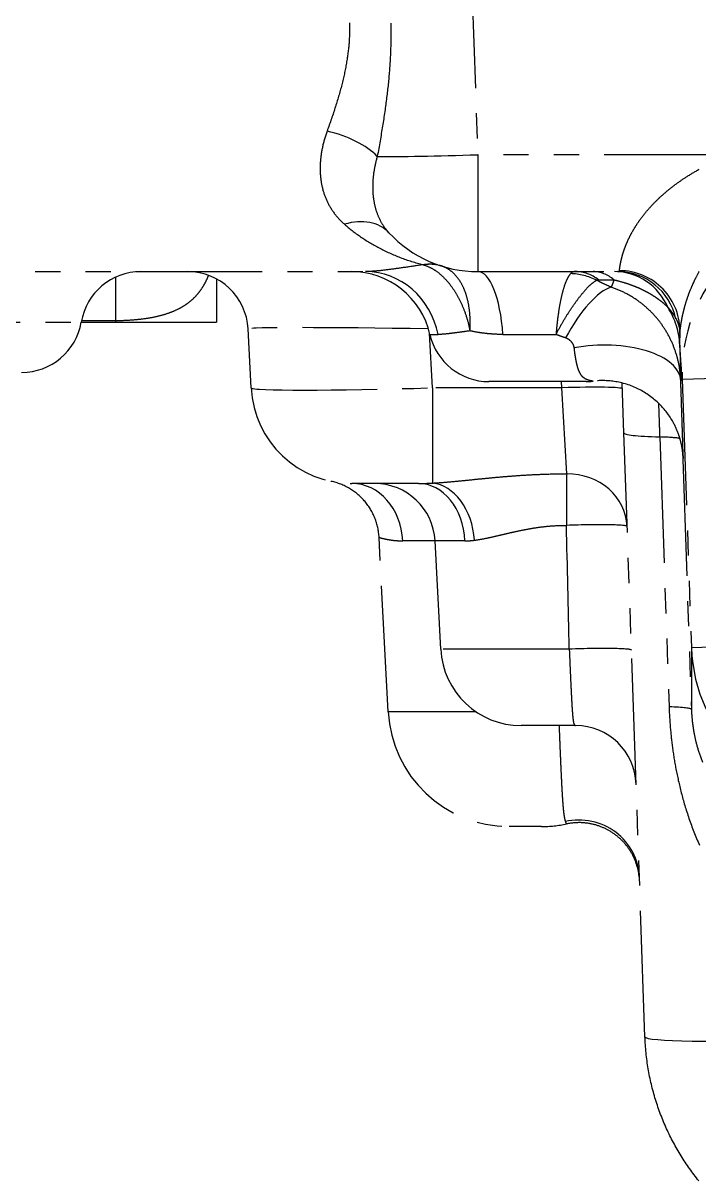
# Model space of a CAD drawing. Header units: inches. Extents: x 0 to 77285, y -118 to 40065.
# Drawn here: x 70670 to 70703.5, y 25472.7 to 25530 of the extents above; entities that cross this region are included whole.
import ezdxf

# ---------------------------------------------------------------- set-up
doc = ezdxf.new("R2010")
doc.units = ezdxf.units.IN
doc.header["$LTSCALE"] = 5
doc.header["$MEASUREMENT"] = 0
doc.linetypes.add('PHANTOM', pattern=[2.5, 1.25, -0.25, 0.25, -0.25, 0.25, -0.25])
doc.layers.add('66', color=6, linetype='PHANTOM')

# ---------------------------------------------------------------- blocks, each defined once
blk = doc.blocks.new('A$C4c8e5734')
for p, q in [((-128.131, -4.543), (-127.361, -26.586)), ((-114.838, -26.586), (-127.361, -26.586)), ((-127.361, -26.586), (-127.361, -32.377)), ((-116.526, -27.385), (-116.526, -27.385)), ((-117.912, -28.333), (-117.913, -28.332)), ((-118.437, -28.798), (-118.437, -28.798)), ((-129.81, -31.854), (-129.81, -31.854)), ((-181.799, -32.377), (-132.922, -32.377)), ((-145.31, -32.652), (-145.31, -34.815)), ((-127.361, -32.377), (-120.428, -32.377)), ((-140.31, -32.739), (-140.31, -34.877)), ((-156.286, -34.877), (-147.014, -34.877)), ((-147.014, -34.877), (-145.31, -34.877)), ((-145.31, -34.815), (-147.002, -34.815)), ((-145.31, -34.815), (-145.31, -34.877)), ((-145.31, -34.877), (-140.31, -34.877)), ((-138.591, -38.138), (-138.744, -35.22)), ((-129.603, -38.138), (-129.746, -35.425)), ((-129.73, -35.491), (-129.321, -35.491)), ((-127.742, -35.22), (-127.742, -35.22)), ((-126.11, -35.491), (-123.482, -35.491)), ((-117.234, -37.709), (-117.353, -36.015)), ((-121.995, -37.827), (-126.805, -37.827)), ((-123.192, -38.138), (-123.203, -37.827)), ((-117.234, -37.709), (-115.56, -37.651)), ((-117.234, -37.709), (-116.77, -51.003)), ((-129.603, -38.138), (-129.603, -42.858)), ((-123.192, -38.138), (-129.603, -38.138)), ((-122.954, -42.397), (-123.192, -38.138)), ((-120.118, -40.371), (-120.204, -37.899)), ((-119.073, -70.296), (-120.118, -40.371)), ((-118.344, -40.571), (-117.878, -53.946)), ((-117.218, -41.207), (-116.77, -54.071)), ((-130.305, -42.877), (-133.598, -42.877)), ((-128.77, -42.796), (-128.768, -42.796)), ((-131.798, -54.191), (-132.251, -45.548)), ((-132.251, -45.548), (-132.251, -45.548)), ((-129.48, -45.72), (-131.082, -45.72)), ((-127.995, -45.72), (-129.48, -45.72)), ((-129.199, -51.086), (-129.48, -45.72)), ((-116.77, -51.003), (-115.209, -50.948)), ((-116.77, -51.003), (-116.77, -54.071)), ((-122.825, -51.086), (-129.199, -51.086)), ((-127.444, -54.191), (-131.798, -54.191)), ((-122.508, -54.877), (-125.204, -54.877)), ((-124.194, -59.877), (-125.806, -59.877))]:
    blk.add_line(p, q)
for centre, radius, start, end in [((-127.361, -26.377), 6, 222.80371, 270), ((-144.056, -35.377), 3, 90, 170.40593), ((-141.74, -35.377), 3, 3, 90), ((-133.631, -36.377), 4, 12.79295, 90), ((-149.972, -34.377), 3, 270, 350.40593), ((-126.805, -34.827), 3, 192.79295, 270), ((-121.995, -34.827), 3, 270, 276.71944), ((-133.598, -37.877), 5, 183, 270), ((-132.476, -45.877), 3, 3, 90), ((-125.204, -50.877), 4, 183, 270), ((-125.806, -53.877), 6, 183, 270), ((-122.508, -57.877), 3, 2, 90), ((-124.194, -53.877), 6, 270, 281.8831)]:
    blk.add_arc(centre, radius, start, end)
for centre, major_axis, ratio, start_param, end_param in [((-134.83, -26.812), (2.879, -0.844), 0.449803, 0.671802, 1.701944), ((-127.361, -26.377), (5.996, 0.209), 0.034878, 3.731421, 4.711171), ((-117.012, -27.426), (2, -0.036), 0.767879, 4.0589, 4.058933), ((-117.015, -27.124), (1.997, 0.105), 0.866562, 4.049986, 4.050146), ((-117.457, -26.877), (0, -2.5), 0.881937, 5.720802, 5.72102), ((-117.036, -26.877), (0, -2.5), 0.93533, 5.616581, 5.616659), ((-133.964, -32.492), (2.201, 2.038), 0.724136, 0.000005, 0.980045), ((-109.239, -37.43), (-0.558, 7.983), 0.999655, 6.213559, 7.819119), ((-133.964, -32.492), (2.201, 2.038), 0.724136, 0, 0.000005), ((-130.064, -34.961), (0.901, 2.861), 0.790808, 0.000266, 0.378978), ((-130.06, -34.962), (0.9, 2.862), 0.778079, 0.003887, 0.378161), ((-130.06, -34.962), (0.9, 2.862), 0.778079, 0.000967, 0.002906), ((-132.922, -36.377), (0, 4), 0.923242, 4.935668, 6.283185), ((-127.361, -36.377), (0, 4), 0.320778, 6.28318, 6.283185), ((-127.361, -36.377), (0, 4), 0.320778, 4.935668, 6.28318), ((-122.628, -35.402), (1.895, -2.326), 0.935592, 2.013309, 2.471092), ((-122.512, -35.377), (0, 3), 0.755846, 5.754813, 6.283179), ((-121.637, -35.377), (0, 3), 0.677744, 5.754832, 6.283185), ((-120.582, -35.377), (0, 3), 0.967293, 5.130908, 6.283185), ((-120.428, -35.377), (0, 3), 0.988072, 4.936584, 6.283185), ((-120.341, -35.305), (2.987, -0.279), 0.992001, 0.047924, 1.663234), ((-121.992, -36.785), (1.697, 3.622), 0.351833, 0.301372, 1.424431), ((-120.002, -33.421), (1.49, -0.596), 0.147884, 2.787254, 3.028916), ((-122.349, -36.19), (4.997, 0.16), 0.852508, 0.003499, 0.459376), ((-129.724, -35.377), (9.02, -0.157), 0.017336, 1.579786, 3.142806), ((-121.296, -37.927), (3.998, 0.136), 0.476222, 0.002079, 1.881141), ((-122.227, -37.272), (4.997, 0.174), 0.052304, 0.022727, 0.022859), ((-129.592, -37.877), (8.999, 0.262), 0.02902, 3.142269, 4.710327), ((-123.192, -38.295), (2.998, 0.105), 0.052304, 0, 1.56897), ((-112.123, -40.092), (-7.995, -0.279), 0.052304, 0, 0.677241), ((-122.233, -40.871), (4.997, 0.174), 0.052423, 0.202606, 0.677246), ((-122.954, -45.11), (0.007, 3), 0.004932, 0.441443, 1.518447), ((-122.954, -45.11), (2.998, 0.105), 0.904038, 0, 1.539236), ((-133.598, -45.877), (0, 3), 0.839822, 4.764749, 6.283181), ((-133.598, -45.877), (0, 3), 0.839822, 6.283181, 6.283185), ((-130.305, -45.877), (0, 3), 0.770863, 4.764749, 6.283185), ((-129.603, -45.846), (-0.257, 2.989), 0.697747, 4.704981, 6.160686), ((-122.954, -45.11), (2.998, 0.105), 0.052472, 0, 1.573767), ((-5327.959, 24.168), (622.019, -6344.537), 0.814862, 1.479253, 1.480216), ((-122.74, -51.243), (2.998, 0.105), 0.053308, 0, 1.597187), ((-108.775, -50.723), (-0.003, -8.003), 0.999656, 4.747662, 6.283504), ((-122.632, -54.348), (2.998, 0.105), 0.062553, 1.583343, 1.583358), ((-121.767, -54.246), (4.997, 0.174), 0.052423, 0.001832, 0.677089), ((-122.347, -62.506), (2.998, 0.105), 0.984089, 0, 1.762482), ((-111.078, -70.016), (-7.995, -0.279), 0.052304, 0, 1.56897)]:
    blk.add_ellipse(centre, major_axis=major_axis, ratio=ratio, start_param=start_param, end_param=end_param)
for points in [[(-133.713, -20.057), (-133.707, -20.358), (-133.715, -20.671), (-133.738, -20.991)], [(-133.738, -20.991), (-133.762, -21.312), (-133.802, -21.641), (-133.859, -21.984)], [(-133.859, -21.984), (-133.916, -22.327), (-133.991, -22.684), (-134.084, -23.054)], [(-131.742, -22.438), (-131.775, -22.86), (-131.82, -23.299), (-131.877, -23.755)], [(-134.084, -23.054), (-134.177, -23.424), (-134.287, -23.807), (-134.413, -24.202)], [(-131.877, -23.755), (-131.933, -24.211), (-132.002, -24.683), (-132.08, -25.169)], [(-134.413, -24.202), (-134.539, -24.597), (-134.68, -25.003), (-134.83, -25.418)], [(-132.08, -25.169), (-132.158, -25.654), (-132.246, -26.154), (-132.34, -26.667)], [(-134.83, -25.418), (-134.925, -25.682), (-134.999, -25.941), (-135.054, -26.193)], [(-132.34, -26.667), (-132.403, -26.883), (-132.453, -27.096), (-132.49, -27.303)], [(-132.49, -27.303), (-132.526, -27.51), (-132.55, -27.71), (-132.561, -27.907)], [(-116.978, -27.658), (-116.796, -27.542), (-116.599, -27.424), (-116.383, -27.304)], [(-135.158, -27.637), (-135.139, -27.867), (-135.1, -28.09), (-135.043, -28.305)], [(-132.561, -27.907), (-132.573, -28.105), (-132.572, -28.299), (-132.559, -28.488)], [(-132.329, -29.548), (-132.264, -29.713), (-132.185, -29.872), (-132.091, -30.024)], [(-119.523, -30.11), (-119.453, -30), (-119.376, -29.887), (-119.294, -29.774)], [(-119.294, -29.774), (-119.212, -29.661), (-119.123, -29.548), (-119.028, -29.433)], [(-133.964, -30.033), (-133.721, -30.246), (-133.456, -30.453), (-133.17, -30.65)], [(-132.091, -30.024), (-131.997, -30.175), (-131.888, -30.319), (-131.763, -30.454)], [(-119.716, -30.433), (-119.657, -30.328), (-119.593, -30.22), (-119.523, -30.11)], [(-133.17, -30.65), (-132.884, -30.846), (-132.576, -31.033), (-132.246, -31.206)], [(-132.246, -31.206), (-131.916, -31.379), (-131.564, -31.539), (-131.199, -31.679)], [(-120.227, -31.712), (-120.211, -31.648), (-120.192, -31.58), (-120.171, -31.507)], [(-131.199, -31.679), (-130.834, -31.818), (-130.456, -31.939), (-130.064, -32.039)], [(-130.065, -32.039), (-130.376, -32.084), (-130.67, -32.127), (-130.947, -32.167)], [(-130.064, -32.039), (-130.061, -32.04), (-130.058, -32.041), (-130.055, -32.042)], [(-130.055, -32.042), (-130.052, -32.042), (-130.049, -32.043), (-130.046, -32.044)], [(-130.046, -32.044), (-129.916, -32.082), (-129.788, -32.136), (-129.662, -32.203)], [(-128.823, -32.256), (-128.929, -32.19), (-129.042, -32.138), (-129.161, -32.1)], [(-140.726, -32.598), (-140.771, -32.71), (-140.819, -32.818), (-140.873, -32.922)], [(-140.71, -32.559), (-140.715, -32.572), (-140.721, -32.585), (-140.726, -32.598)], [(-132.393, -32.35), (-132.593, -32.368), (-132.768, -32.377), (-132.922, -32.377)], [(-131.726, -32.276), (-131.968, -32.307), (-132.193, -32.333), (-132.393, -32.35)], [(-130.947, -32.167), (-131.224, -32.207), (-131.484, -32.244), (-131.726, -32.276)], [(-129.662, -32.203), (-129.537, -32.27), (-129.416, -32.351), (-129.297, -32.445)], [(-122.689, -32.421), (-122.715, -32.436), (-122.738, -32.455), (-122.76, -32.478)], [(-122.675, -32.414), (-122.68, -32.416), (-122.684, -32.419), (-122.689, -32.421)], [(-122.606, -32.388), (-122.631, -32.394), (-122.654, -32.402), (-122.675, -32.414)], [(-122.575, -32.381), (-122.586, -32.383), (-122.596, -32.385), (-122.606, -32.388)], [(-122.512, -32.377), (-122.534, -32.377), (-122.555, -32.378), (-122.575, -32.381)], [(-120.428, -32.377), (-120.41, -32.377), (-120.395, -32.375), (-120.382, -32.372)], [(-120.382, -32.372), (-120.37, -32.368), (-120.36, -32.363), (-120.353, -32.356)], [(-120.353, -32.356), (-120.346, -32.349), (-120.342, -32.34), (-120.341, -32.329)], [(-120.341, -32.329), (-120.338, -32.311), (-120.335, -32.288), (-120.331, -32.261)], [(-120.331, -32.261), (-120.328, -32.233), (-120.323, -32.202), (-120.318, -32.165)], [(-116.577, -32.742), (-116.517, -32.62), (-116.452, -32.497), (-116.383, -32.373)], [(-141.051, -33.225), (-141.115, -33.321), (-141.184, -33.413), (-141.257, -33.5)], [(-140.873, -32.922), (-140.927, -33.027), (-140.986, -33.128), (-141.051, -33.225)], [(-128.63, -33.164), (-128.528, -33.307), (-128.432, -33.461), (-128.344, -33.623)], [(-128.057, -33.2), (-128.119, -33.059), (-128.19, -32.929), (-128.268, -32.811)], [(-127.896, -33.651), (-127.941, -33.491), (-127.995, -33.34), (-128.057, -33.2)], [(-121.966, -33.225), (-121.874, -33.127), (-121.786, -33.042), (-121.703, -32.972)], [(-121.703, -32.972), (-121.621, -32.901), (-121.544, -32.845), (-121.472, -32.804)], [(-121.381, -32.851), (-121.411, -32.836), (-121.442, -32.82), (-121.472, -32.804)], [(-121.106, -32.986), (-121.196, -32.942), (-121.288, -32.898), (-121.381, -32.851)], [(-121.369, -32.786), (-121.361, -32.786), (-121.353, -32.786), (-121.345, -32.786)], [(-121.345, -32.786), (-121.236, -32.786), (-121.122, -32.786), (-121.005, -32.786)], [(-120.75, -33.149), (-120.867, -33.097), (-120.985, -33.043), (-121.106, -32.986)], [(-121.005, -32.786), (-120.879, -32.786), (-120.748, -32.786), (-120.612, -32.786)], [(-120.722, -33.085), (-120.731, -33.107), (-120.74, -33.128), (-120.75, -33.149)], [(-120.087, -33.424), (-120.3, -33.317), (-120.521, -33.225), (-120.75, -33.149)], [(-120.717, -33.073), (-120.718, -33.077), (-120.72, -33.081), (-120.722, -33.085)], [(-120.694, -33.017), (-120.701, -33.036), (-120.709, -33.055), (-120.717, -33.073)], [(-120.682, -32.987), (-120.686, -32.997), (-120.69, -33.007), (-120.694, -33.017)], [(-120.666, -32.944), (-120.671, -32.958), (-120.677, -32.973), (-120.682, -32.987)], [(-120.648, -32.894), (-120.654, -32.911), (-120.66, -32.928), (-120.666, -32.944)], [(-120.639, -32.867), (-120.642, -32.876), (-120.645, -32.885), (-120.648, -32.894)], [(-120.615, -32.795), (-120.623, -32.819), (-120.631, -32.844), (-120.639, -32.867)], [(-120.612, -32.786), (-120.613, -32.789), (-120.614, -32.792), (-120.615, -32.795)], [(-120.612, -32.786), (-120.472, -32.817), (-120.339, -32.852), (-120.216, -32.887)], [(-120.216, -32.887), (-120.093, -32.923), (-119.98, -32.959), (-119.871, -32.996)], [(-119.871, -32.996), (-119.839, -33.007), (-119.808, -33.018), (-119.777, -33.03)], [(-119.777, -33.03), (-119.702, -33.057), (-119.629, -33.085), (-119.559, -33.113)], [(-119.559, -33.113), (-119.46, -33.153), (-119.366, -33.194), (-119.275, -33.236)], [(-119.275, -33.236), (-119.202, -33.27), (-119.132, -33.304), (-119.064, -33.34)], [(-128.344, -33.623), (-128.255, -33.786), (-128.174, -33.956), (-128.099, -34.136)], [(-127.79, -34.155), (-127.816, -33.978), (-127.852, -33.81), (-127.896, -33.651)], [(-119.478, -33.784), (-119.67, -33.652), (-119.874, -33.531), (-120.087, -33.424)], [(-119.064, -33.34), (-119.047, -33.348), (-119.03, -33.357), (-119.014, -33.366)], [(-119.014, -33.366), (-118.93, -33.41), (-118.849, -33.455), (-118.772, -33.502)], [(-118.772, -33.502), (-118.695, -33.548), (-118.621, -33.595), (-118.548, -33.644)], [(-118.548, -33.644), (-118.515, -33.666), (-118.483, -33.689), (-118.45, -33.712)], [(-118.45, -33.712), (-118.412, -33.739), (-118.374, -33.767), (-118.337, -33.796)], [(-118.337, -33.796), (-118.268, -33.849), (-118.199, -33.904), (-118.131, -33.965)], [(-142.375, -34.316), (-142.5, -34.372), (-142.639, -34.426), (-142.793, -34.477)], [(-142.034, -34.143), (-142.137, -34.203), (-142.249, -34.261), (-142.375, -34.316)], [(-141.746, -33.955), (-141.835, -34.021), (-141.93, -34.083), (-142.034, -34.143)], [(-128.099, -34.136), (-128.024, -34.316), (-127.956, -34.506), (-127.897, -34.703)], [(-127.739, -34.712), (-127.746, -34.519), (-127.763, -34.332), (-127.79, -34.155)], [(-122.868, -34.426), (-122.764, -34.262), (-122.66, -34.107), (-122.556, -33.962)], [(-118.131, -33.965), (-118.063, -34.025), (-117.996, -34.089), (-117.93, -34.157)], [(-117.217, -34.595), (-117.201, -34.518), (-117.183, -34.437), (-117.162, -34.35)], [(-117.162, -34.35), (-117.141, -34.264), (-117.117, -34.173), (-117.09, -34.077)], [(-144.596, -34.792), (-144.831, -34.807), (-145.069, -34.815), (-145.31, -34.815)], [(-143.913, -34.724), (-144.131, -34.754), (-144.362, -34.777), (-144.596, -34.792)], [(-143.304, -34.616), (-143.491, -34.658), (-143.695, -34.695), (-143.913, -34.724)], [(-142.793, -34.477), (-142.948, -34.527), (-143.118, -34.574), (-143.304, -34.616)], [(-127.897, -34.703), (-127.838, -34.9), (-127.787, -35.103), (-127.747, -35.314)], [(-127.747, -35.314), (-127.734, -35.106), (-127.731, -34.906), (-127.739, -34.712)], [(-123.482, -35.491), (-123.384, -35.302), (-123.283, -35.118), (-123.18, -34.94)], [(-123.18, -34.94), (-123.083, -34.771), (-122.984, -34.607), (-122.884, -34.451)], [(-122.884, -34.451), (-122.879, -34.443), (-122.874, -34.434), (-122.868, -34.426)], [(-118.088, -35.231), (-118.207, -35.043), (-118.339, -34.862), (-118.482, -34.692)], [(-117.646, -34.523), (-117.606, -34.585), (-117.57, -34.647), (-117.538, -34.71)], [(-117.538, -34.71), (-117.521, -34.745), (-117.504, -34.78), (-117.488, -34.814)], [(-117.488, -34.814), (-117.464, -34.868), (-117.443, -34.921), (-117.425, -34.973)], [(-129.028, -35.477), (-129.138, -35.486), (-129.236, -35.491), (-129.321, -35.491)], [(-129.013, -35.476), (-129.018, -35.476), (-129.023, -35.477), (-129.028, -35.477)], [(-128.66, -35.438), (-128.788, -35.454), (-128.907, -35.467), (-129.013, -35.476)], [(-128.625, -35.434), (-128.636, -35.436), (-128.648, -35.437), (-128.66, -35.438)], [(-128.231, -35.381), (-128.37, -35.401), (-128.501, -35.419), (-128.625, -35.434)], [(-128.171, -35.373), (-128.191, -35.376), (-128.211, -35.379), (-128.231, -35.381)], [(-127.747, -35.314), (-127.895, -35.334), (-128.036, -35.354), (-128.171, -35.373)], [(-127.332, -35.393), (-127.472, -35.371), (-127.611, -35.344), (-127.747, -35.314)], [(-127.206, -35.413), (-127.248, -35.407), (-127.29, -35.4), (-127.332, -35.393)], [(-126.718, -35.467), (-126.881, -35.454), (-127.044, -35.436), (-127.206, -35.413)], [(-126.655, -35.472), (-126.676, -35.47), (-126.697, -35.469), (-126.718, -35.467)], [(-126.11, -35.491), (-126.29, -35.491), (-126.472, -35.485), (-126.655, -35.472)], [(-117.344, -35.442), (-117.348, -35.519), (-117.351, -35.591), (-117.353, -35.659)], [(-117.344, -35.442), (-117.342, -35.426), (-117.339, -35.404), (-117.337, -35.377)], [(-117.337, -35.377), (-117.334, -35.35), (-117.33, -35.318), (-117.326, -35.281)], [(-122.928, -35.698), (-122.953, -35.686), (-122.979, -35.675), (-123.006, -35.666)], [(-122.687, -35.894), (-122.701, -35.874), (-122.718, -35.855), (-122.735, -35.837)], [(-122.646, -35.955), (-122.658, -35.934), (-122.672, -35.914), (-122.687, -35.894)], [(-122.614, -36.02), (-122.623, -35.998), (-122.634, -35.976), (-122.646, -35.955)], [(-122.591, -36.086), (-122.597, -36.064), (-122.605, -36.042), (-122.614, -36.02)], [(-122.578, -36.155), (-122.581, -36.132), (-122.585, -36.109), (-122.591, -36.086)], [(-117.353, -35.659), (-117.354, -35.693), (-117.355, -35.726), (-117.355, -35.758)], [(-117.355, -35.758), (-117.355, -35.789), (-117.355, -35.819), (-117.355, -35.849)], [(-117.355, -35.849), (-117.355, -35.908), (-117.354, -35.963), (-117.353, -36.015)], [(-122.542, -36.448), (-122.554, -36.361), (-122.566, -36.263), (-122.578, -36.155)], [(-122.505, -36.684), (-122.517, -36.613), (-122.53, -36.536), (-122.542, -36.448)], [(-122.186, -37.565), (-122.208, -37.539), (-122.23, -37.51), (-122.252, -37.477)], [(-122.117, -37.632), (-122.14, -37.613), (-122.163, -37.591), (-122.186, -37.565)], [(-122.048, -37.683), (-122.07, -37.669), (-122.093, -37.652), (-122.117, -37.632)], [(-121.982, -37.718), (-122.003, -37.709), (-122.025, -37.697), (-122.048, -37.683)], [(-121.708, -37.797), (-121.722, -37.795), (-121.737, -37.793), (-121.753, -37.79)], [(-121.673, -37.802), (-121.683, -37.801), (-121.695, -37.799), (-121.708, -37.797)], [(-121.651, -37.805), (-121.656, -37.805), (-121.663, -37.804), (-121.673, -37.802)], [(-121.644, -37.806), (-121.644, -37.806), (-121.647, -37.806), (-121.651, -37.805)], [(-121.644, -37.806), (-121.644, -37.806), (-121.644, -37.806), (-121.644, -37.806)], [(-117.275, -38.471), (-117.282, -38.267), (-117.29, -38.039), (-117.299, -37.787)], [(-118.403, -38.897), (-118.4, -38.96), (-118.398, -39.023), (-118.396, -39.088)], [(-118.396, -39.088), (-118.39, -39.271), (-118.383, -39.46), (-118.376, -39.661)], [(-117.228, -39.905), (-117.232, -39.771), (-117.237, -39.631), (-117.242, -39.485)], [(-118.376, -39.661), (-118.375, -39.701), (-118.373, -39.741), (-118.372, -39.782)], [(-118.372, -39.782), (-118.363, -40.028), (-118.354, -40.293), (-118.344, -40.571)], [(-117.197, -40.87), (-117.2, -40.792), (-117.202, -40.706), (-117.205, -40.608)], [(-117.19, -41.466), (-117.19, -41.469), (-117.189, -41.472), (-117.189, -41.475)], [(-117.189, -41.475), (-117.188, -41.494), (-117.188, -41.511), (-117.187, -41.525)], [(-117.181, -41.435), (-117.181, -41.411), (-117.182, -41.384), (-117.183, -41.351)], [(-117.179, -41.494), (-117.18, -41.477), (-117.18, -41.458), (-117.181, -41.435)], [(-117.178, -41.6), (-117.178, -41.593), (-117.178, -41.585), (-117.178, -41.574)], [(-117.178, -41.618), (-117.178, -41.613), (-117.178, -41.608), (-117.178, -41.6)], [(-117.178, -41.63), (-117.178, -41.627), (-117.178, -41.623), (-117.178, -41.618)], [(-117.178, -41.637), (-117.178, -41.636), (-117.178, -41.634), (-117.178, -41.63)], [(-125.432, -42.488), (-125.196, -42.471), (-124.954, -42.456), (-124.699, -42.442)], [(-124.699, -42.442), (-124.444, -42.429), (-124.177, -42.418), (-123.887, -42.41)], [(-123.887, -42.41), (-123.598, -42.402), (-123.286, -42.397), (-122.954, -42.397)], [(-130.305, -42.877), (-130.249, -42.877), (-130.195, -42.876), (-130.141, -42.876)], [(-130.141, -42.876), (-130.113, -42.875), (-130.087, -42.875), (-130.06, -42.875)], [(-130.06, -42.875), (-129.98, -42.873), (-129.902, -42.871), (-129.826, -42.868)], [(-129.826, -42.868), (-129.75, -42.865), (-129.676, -42.862), (-129.603, -42.858)], [(-127.445, -42.667), (-127.226, -42.645), (-127.011, -42.624), (-126.792, -42.603)], [(-126.792, -42.603), (-126.573, -42.582), (-126.35, -42.561), (-126.124, -42.542)], [(-126.124, -42.542), (-125.898, -42.523), (-125.668, -42.504), (-125.432, -42.488)], [(-126.042, -45.385), (-125.893, -45.35), (-125.746, -45.315), (-125.596, -45.282)], [(-124.666, -45.097), (-124.504, -45.07), (-124.338, -45.046), (-124.164, -45.025)], [(-124.164, -45.025), (-123.989, -45.004), (-123.807, -44.986), (-123.608, -44.973)], [(-123.608, -44.973), (-123.409, -44.96), (-123.195, -44.952), (-122.969, -44.953)], [(-132.207, -45.561), (-132.187, -45.566), (-132.162, -45.573), (-132.129, -45.582)], [(-132.129, -45.582), (-132.097, -45.591), (-132.059, -45.6), (-132.014, -45.611)], [(-132.014, -45.611), (-131.969, -45.621), (-131.918, -45.633), (-131.861, -45.644)], [(-131.417, -45.706), (-131.321, -45.714), (-131.209, -45.72), (-131.082, -45.72)], [(-127.995, -45.72), (-127.942, -45.72), (-127.888, -45.719), (-127.835, -45.716)], [(-127.835, -45.716), (-127.781, -45.714), (-127.728, -45.71), (-127.674, -45.706)], [(-127.674, -45.706), (-127.621, -45.701), (-127.568, -45.696), (-127.516, -45.689)], [(-127.516, -45.689), (-127.338, -45.667), (-127.162, -45.635), (-126.993, -45.601)], [(-126.993, -45.601), (-126.823, -45.566), (-126.66, -45.53), (-126.502, -45.493)], [(-126.502, -45.493), (-126.345, -45.457), (-126.192, -45.42), (-126.042, -45.385)], [(-122.761, -52.575), (-122.754, -52.719), (-122.748, -52.853), (-122.742, -52.976)], [(-122.742, -52.976), (-122.736, -53.099), (-122.731, -53.211), (-122.725, -53.314)], [(-122.725, -53.314), (-122.72, -53.416), (-122.715, -53.509), (-122.711, -53.594)], [(-122.711, -53.594), (-122.706, -53.679), (-122.702, -53.758), (-122.697, -53.831)], [(-122.697, -53.831), (-122.693, -53.904), (-122.689, -53.972), (-122.684, -54.037)], [(-122.684, -54.037), (-122.68, -54.102), (-122.676, -54.164), (-122.671, -54.222)], [(-122.671, -54.222), (-122.667, -54.28), (-122.662, -54.335), (-122.658, -54.387)], [(-122.658, -54.387), (-122.653, -54.439), (-122.648, -54.487), (-122.643, -54.531)], [(-117.878, -53.946), (-117.867, -54.269), (-117.848, -54.597), (-117.821, -54.928)], [(-116.77, -54.071), (-116.763, -54.27), (-116.749, -54.473), (-116.726, -54.677)], [(-123.33, -54.877), (-123.328, -54.936), (-123.326, -54.995), (-123.324, -55.054)], [(-122.643, -54.531), (-122.638, -54.574), (-122.633, -54.613), (-122.628, -54.648)], [(-122.588, -54.812), (-122.58, -54.832), (-122.57, -54.849), (-122.557, -54.86)], [(-122.557, -54.86), (-122.544, -54.871), (-122.529, -54.877), (-122.508, -54.877)], [(-117.821, -54.928), (-117.794, -55.259), (-117.759, -55.592), (-117.713, -55.939)], [(-116.726, -54.677), (-116.703, -54.881), (-116.673, -55.086), (-116.631, -55.299)], [(-116.631, -55.299), (-116.59, -55.512), (-116.539, -55.732), (-116.472, -55.963)], [(-123.293, -55.837), (-123.288, -55.963), (-123.283, -56.087), (-123.278, -56.209)], [(-123.278, -56.209), (-123.272, -56.332), (-123.267, -56.453), (-123.262, -56.571)], [(-117.713, -55.939), (-117.667, -56.285), (-117.61, -56.644), (-117.539, -57.021)], [(-116.472, -55.963), (-116.405, -56.195), (-116.324, -56.436), (-116.223, -56.688)], [(-123.262, -56.571), (-123.257, -56.69), (-123.252, -56.806), (-123.247, -56.919)], [(-117.539, -57.021), (-117.467, -57.398), (-117.38, -57.793), (-117.274, -58.204)], [(-123.15, -58.702), (-123.144, -58.782), (-123.138, -58.857), (-123.132, -58.928)], [(-123.132, -58.928), (-123.125, -58.999), (-123.119, -59.065), (-123.112, -59.124)], [(-123.112, -59.124), (-123.106, -59.184), (-123.099, -59.237), (-123.092, -59.287)], [(-123.092, -59.287), (-123.087, -59.325), (-123.082, -59.361), (-123.076, -59.395)], [(-123.076, -59.395), (-123.074, -59.406), (-123.072, -59.416), (-123.07, -59.426)], [(-123.07, -59.426), (-123.064, -59.46), (-123.057, -59.492), (-123.051, -59.521)], [(-123.051, -59.521), (-123.049, -59.528), (-123.047, -59.535), (-123.045, -59.542)], [(-123.045, -59.542), (-123.04, -59.565), (-123.034, -59.586), (-123.028, -59.605)], [(-123.028, -59.605), (-123.025, -59.613), (-123.022, -59.622), (-123.019, -59.63)], [(-123.019, -59.63), (-123.016, -59.639), (-123.012, -59.648), (-123.009, -59.656)], [(-123.009, -59.656), (-123.006, -59.664), (-123.003, -59.671), (-122.999, -59.678)], [(-122.999, -59.678), (-122.996, -59.685), (-122.993, -59.691), (-122.99, -59.697)], [(-122.99, -59.697), (-122.987, -59.702), (-122.985, -59.707), (-122.982, -59.712)], [(-122.959, -59.748), (-122.958, -59.748), (-122.958, -59.748), (-122.958, -59.748)], [(-118.913, -71.876), (-119, -71.355), (-119.054, -70.827), (-119.073, -70.296)], [(-118.549, -73.408), (-118.702, -72.91), (-118.825, -72.397), (-118.913, -71.876)]]:
    blk.add_open_spline(points, degree=3)
for points, knots in [([(-131.672, -20.066), (-131.664, -20.438), (-131.665, -20.822), (-131.676, -21.216), (-131.687, -21.611), (-131.709, -22.016), (-131.742, -22.438)], [0, 0, 0, 0, 0.2, 0.2, 0.2, 0.4, 0.4, 0.4, 0.4]), ([(-135.054, -26.193), (-135.109, -26.445), (-135.144, -26.689), (-135.161, -26.93), (-135.179, -27.17), (-135.178, -27.407), (-135.158, -27.637)], [0.1428571, 0.1428571, 0.1428571, 0.1428571, 0.2857143, 0.2857143, 0.2857143, 0.4285714, 0.4285714, 0.4285714, 0.4285714]), ([(-118.355, -28.72), (-118.224, -28.598), (-118.084, -28.474), (-117.938, -28.354), (-117.793, -28.234), (-117.642, -28.118), (-117.484, -28.003), (-117.325, -27.888), (-117.159, -27.774), (-116.978, -27.658)], [0.7142857, 0.7142857, 0.7142857, 0.7142857, 0.7619048, 0.7619048, 0.7619048, 0.8095238, 0.8095238, 0.8095238, 0.8571429, 0.8571429, 0.8571429, 0.8571429]), ([(-135.043, -28.305), (-134.986, -28.52), (-134.91, -28.728), (-134.813, -28.929), (-134.715, -29.13), (-134.596, -29.325), (-134.456, -29.509), (-134.315, -29.694), (-134.152, -29.868), (-133.964, -30.033)], [0.5714286, 0.5714286, 0.5714286, 0.5714286, 0.7142857, 0.7142857, 0.7142857, 0.8571429, 0.8571429, 0.8571429, 1, 1, 1, 1]), ([(-132.559, -28.488), (-132.546, -28.676), (-132.52, -28.859), (-132.482, -29.036), (-132.444, -29.212), (-132.394, -29.383), (-132.329, -29.548)], [0.4285714, 0.4285714, 0.4285714, 0.4285714, 0.5714286, 0.5714286, 0.5714286, 0.7142857, 0.7142857, 0.7142857, 0.7142857]), ([(-119.028, -29.433), (-118.933, -29.318), (-118.831, -29.202), (-118.719, -29.083), (-118.607, -28.964), (-118.486, -28.843), (-118.355, -28.72)], [0.61904762, 0.61904762, 0.61904762, 0.61904762, 0.66666667, 0.66666667, 0.66666667, 0.71428571, 0.71428571, 0.71428571, 0.71428571]), ([(-119.998, -31.019), (-119.961, -30.93), (-119.92, -30.836), (-119.873, -30.738), (-119.826, -30.64), (-119.774, -30.538), (-119.716, -30.433)], [0.38095238, 0.38095238, 0.38095238, 0.38095238, 0.42857143, 0.42857143, 0.42857143, 0.47619048, 0.47619048, 0.47619048, 0.47619048]), ([(-120.171, -31.507), (-120.149, -31.435), (-120.124, -31.358), (-120.096, -31.276), (-120.067, -31.195), (-120.035, -31.109), (-119.998, -31.019)], [0.28571429, 0.28571429, 0.28571429, 0.28571429, 0.33333333, 0.33333333, 0.33333333, 0.38095238, 0.38095238, 0.38095238, 0.38095238]), ([(-120.318, -32.165), (-120.312, -32.129), (-120.305, -32.088), (-120.297, -32.042), (-120.289, -31.996), (-120.28, -31.946), (-120.268, -31.891), (-120.256, -31.836), (-120.243, -31.776), (-120.227, -31.712)], [0.0952381, 0.0952381, 0.0952381, 0.0952381, 0.1428571, 0.1428571, 0.1428571, 0.1904762, 0.1904762, 0.1904762, 0.2380952, 0.2380952, 0.2380952, 0.2380952]), ([(-129.297, -32.445), (-129.178, -32.54), (-129.061, -32.648), (-128.95, -32.768), (-128.838, -32.889), (-128.731, -33.021), (-128.63, -33.164)], [0.25, 0.25, 0.25, 0.25, 0.375, 0.375, 0.375, 0.5, 0.5, 0.5, 0.5]), ([(-128.268, -32.811), (-128.347, -32.693), (-128.433, -32.586), (-128.526, -32.494), (-128.619, -32.401), (-128.717, -32.322), (-128.823, -32.256)], [0.625, 0.625, 0.625, 0.625, 0.75, 0.75, 0.75, 0.875, 0.875, 0.875, 0.875]), ([(-122.76, -32.478), (-122.805, -32.526), (-122.895, -32.655), (-123.025, -32.944), (-123.146, -33.321), (-123.255, -33.776), (-123.349, -34.298), (-123.426, -34.873), (-123.465, -35.282), (-123.482, -35.491)], [0, 0, 0, 0, 0.1428571, 0.2857143, 0.4285714, 0.5714286, 0.7142857, 0.8571429, 0.9999833, 0.9999833, 0.9999833, 0.9999833]), ([(-122.556, -33.962), (-122.453, -33.816), (-122.351, -33.681), (-122.252, -33.558), (-122.154, -33.435), (-122.057, -33.323), (-121.966, -33.225)], [0.4285714, 0.4285714, 0.4285714, 0.4285714, 0.5714286, 0.5714286, 0.5714286, 0.7142857, 0.7142857, 0.7142857, 0.7142857]), ([(-116.884, -33.45), (-116.841, -33.337), (-116.795, -33.221), (-116.744, -33.103), (-116.692, -32.984), (-116.637, -32.864), (-116.577, -32.742)], [0.47619048, 0.47619048, 0.47619048, 0.47619048, 0.52380952, 0.52380952, 0.52380952, 0.57142857, 0.57142857, 0.57142857, 0.57142857]), ([(-141.257, -33.5), (-141.33, -33.586), (-141.408, -33.667), (-141.489, -33.743), (-141.571, -33.818), (-141.656, -33.889), (-141.746, -33.955)], [0.5, 0.5, 0.5, 0.5, 0.5555556, 0.5555556, 0.5555556, 0.6111111, 0.6111111, 0.6111111, 0.6111111]), ([(-118.482, -34.692), (-118.624, -34.523), (-118.776, -34.363), (-118.942, -34.212), (-119.107, -34.06), (-119.287, -33.917), (-119.478, -33.784)], [0.5555556, 0.5555556, 0.5555556, 0.5555556, 0.6666667, 0.6666667, 0.6666667, 0.7777778, 0.7777778, 0.7777778, 0.7777778]), ([(-117.09, -34.077), (-117.063, -33.981), (-117.033, -33.881), (-116.999, -33.776), (-116.964, -33.671), (-116.926, -33.562), (-116.884, -33.45)], [0.38095238, 0.38095238, 0.38095238, 0.38095238, 0.42857143, 0.42857143, 0.42857143, 0.47619048, 0.47619048, 0.47619048, 0.47619048]), ([(-117.93, -34.157), (-117.875, -34.217), (-117.824, -34.278), (-117.777, -34.339), (-117.729, -34.4), (-117.686, -34.461), (-117.646, -34.523)], [0, 0, 0, 0, 0.3333333, 0.3333333, 0.3333333, 0.6666667, 0.6666667, 0.6666667, 0.6666667]), ([(-117.425, -34.973), (-117.395, -35.059), (-117.374, -35.141), (-117.361, -35.219), (-117.347, -35.297), (-117.342, -35.372), (-117.344, -35.442)], [0.3333333, 0.3333333, 0.3333333, 0.3333333, 0.6666667, 0.6666667, 0.6666667, 0.9999999, 0.9999999, 0.9999999, 0.9999999]), ([(-117.289, -34.998), (-117.28, -34.941), (-117.27, -34.879), (-117.258, -34.811), (-117.246, -34.744), (-117.233, -34.672), (-117.217, -34.595)], [0.19047619, 0.19047619, 0.19047619, 0.19047619, 0.23809524, 0.23809524, 0.23809524, 0.28571429, 0.28571429, 0.28571429, 0.28571429]), ([(-123.006, -35.666), (-123.083, -35.639), (-123.24, -35.583), (-123.401, -35.523), (-123.482, -35.491)], [0.0000033, 0.0000033, 0.0000033, 0.0000033, 0.5, 1, 1, 1, 1]), ([(-117.526, -36.447), (-117.592, -36.233), (-117.673, -36.022), (-117.767, -35.819), (-117.861, -35.615), (-117.968, -35.419), (-118.088, -35.231)], [0.2222222, 0.2222222, 0.2222222, 0.2222222, 0.3333333, 0.3333333, 0.3333333, 0.4444444, 0.4444444, 0.4444444, 0.4444444]), ([(-117.326, -35.281), (-117.322, -35.244), (-117.317, -35.202), (-117.311, -35.155), (-117.304, -35.108), (-117.297, -35.056), (-117.289, -34.998)], [0.0952381, 0.0952381, 0.0952381, 0.0952381, 0.14285714, 0.14285714, 0.14285714, 0.19047619, 0.19047619, 0.19047619, 0.19047619]), ([(-122.735, -35.837), (-122.753, -35.819), (-122.771, -35.802), (-122.791, -35.785), (-122.811, -35.769), (-122.833, -35.753), (-122.855, -35.739), (-122.878, -35.724), (-122.902, -35.71), (-122.928, -35.698)], [0.5555556, 0.5555556, 0.5555556, 0.5555556, 0.6666667, 0.6666667, 0.6666667, 0.7777778, 0.7777778, 0.7777778, 0.8888889, 0.8888889, 0.8888889, 0.8888889]), ([(-117.353, -36.015), (-117.349, -36.116), (-117.343, -36.303), (-117.336, -36.539), (-117.33, -36.736), (-117.325, -36.905), (-117.32, -37.059), (-117.315, -37.203), (-117.311, -37.339), (-117.308, -37.465), (-117.304, -37.581), (-117.301, -37.688), (-117.299, -37.755), (-117.299, -37.787)], [0, 0, 0, 0, 0.0909091, 0.1818182, 0.2727273, 0.3636364, 0.4545455, 0.5454545, 0.6363636, 0.7272727, 0.8181818, 0.9090909, 0.9999999, 0.9999999, 0.9999999, 0.9999999]), ([(-122.252, -37.477), (-122.273, -37.443), (-122.294, -37.406), (-122.314, -37.364), (-122.334, -37.323), (-122.353, -37.276), (-122.372, -37.226), (-122.39, -37.175), (-122.407, -37.12), (-122.423, -37.063), (-122.438, -37.006), (-122.453, -36.946), (-122.466, -36.883), (-122.48, -36.821), (-122.493, -36.755), (-122.505, -36.684)], [0.8157895, 0.8157895, 0.8157895, 0.8157895, 0.8421053, 0.8421053, 0.8421053, 0.8684211, 0.8684211, 0.8684211, 0.8947368, 0.8947368, 0.8947368, 0.9210526, 0.9210526, 0.9210526, 0.9473684, 0.9473684, 0.9473684, 0.9473684]), ([(-117.299, -37.787), (-117.307, -37.554), (-117.331, -37.324), (-117.369, -37.101), (-117.407, -36.877), (-117.459, -36.66), (-117.526, -36.447)], [0.0000001, 0.0000001, 0.0000001, 0.0000001, 0.1111111, 0.1111111, 0.1111111, 0.2222222, 0.2222222, 0.2222222, 0.2222222]), ([(-121.753, -37.79), (-121.77, -37.786), (-121.788, -37.783), (-121.806, -37.778), (-121.825, -37.774), (-121.844, -37.769), (-121.863, -37.763), (-121.883, -37.758), (-121.902, -37.751), (-121.922, -37.744), (-121.941, -37.737), (-121.961, -37.728), (-121.982, -37.718)], [0.6052632, 0.6052632, 0.6052632, 0.6052632, 0.6315789, 0.6315789, 0.6315789, 0.6578947, 0.6578947, 0.6578947, 0.6842105, 0.6842105, 0.6842105, 0.7105263, 0.7105263, 0.7105263, 0.7105263]), ([(-117.188, -41.49), (-117.188, -41.49), (-117.188, -41.48), (-117.196, -41.386), (-117.2, -41.349), (-117.21, -41.266), (-117.214, -41.231), (-117.227, -41.142), (-117.237, -41.085), (-117.261, -40.957), (-117.277, -40.885), (-117.323, -40.7), (-117.357, -40.585), (-117.471, -40.254), (-117.566, -40.042), (-117.86, -39.511), (-118.092, -39.205), (-118.658, -38.642), (-119.01, -38.39), (-119.768, -38.011), (-120.184, -37.881), (-120.947, -37.77), (-121.3, -37.766), (-121.644, -37.806)], [0.7160641, 0.7160641, 0.7160641, 0.7160641, 0.7969445, 0.7969445, 0.8282867, 0.8282867, 0.844816, 0.844816, 0.8653702, 0.8653702, 0.8885863, 0.8885863, 0.9250343, 0.9250343, 0.9944669, 0.9944669, 1.1073978, 1.1073978, 1.2341216, 1.2341216, 1.3615522, 1.3615522, 1.4656231, 1.4656231, 1.4656231, 1.4656231]), ([(-117.242, -39.485), (-117.246, -39.339), (-117.252, -39.187), (-117.257, -39.021), (-117.263, -38.854), (-117.269, -38.675), (-117.275, -38.471)], [0.92105263, 0.92105263, 0.92105263, 0.92105263, 0.94736842, 0.94736842, 0.94736842, 0.97368421, 0.97368421, 0.97368421, 0.97368421]), ([(-117.205, -40.608), (-117.208, -40.511), (-117.212, -40.403), (-117.216, -40.285), (-117.219, -40.167), (-117.224, -40.039), (-117.228, -39.905)], [0.84210526, 0.84210526, 0.84210526, 0.84210526, 0.86842105, 0.86842105, 0.86842105, 0.89473684, 0.89473684, 0.89473684, 0.89473684]), ([(-117.183, -41.351), (-117.184, -41.318), (-117.185, -41.279), (-117.186, -41.234), (-117.188, -41.188), (-117.189, -41.136), (-117.191, -41.076), (-117.193, -41.016), (-117.195, -40.947), (-117.197, -40.87)], [0.73684211, 0.73684211, 0.73684211, 0.73684211, 0.76315789, 0.76315789, 0.76315789, 0.78947368, 0.78947368, 0.78947368, 0.81578947, 0.81578947, 0.81578947, 0.81578947]), ([(-117.187, -41.525), (-117.186, -41.54), (-117.185, -41.553), (-117.185, -41.564), (-117.184, -41.576), (-117.184, -41.585), (-117.183, -41.593), (-117.183, -41.601), (-117.182, -41.608), (-117.182, -41.614), (-117.181, -41.62), (-117.181, -41.624), (-117.181, -41.628), (-117.18, -41.632), (-117.18, -41.634), (-117.18, -41.636), (-117.179, -41.638), (-117.179, -41.639), (-117.179, -41.639), (-117.179, -41.639), (-117.179, -41.639), (-117.178, -41.637)], [0.3421053, 0.3421053, 0.3421053, 0.3421053, 0.3684211, 0.3684211, 0.3684211, 0.3947368, 0.3947368, 0.3947368, 0.4210526, 0.4210526, 0.4210526, 0.4473684, 0.4473684, 0.4473684, 0.4736842, 0.4736842, 0.4736842, 0.5, 0.5, 0.5, 0.5263158, 0.5263158, 0.5263158, 0.5263158]), ([(-117.178, -41.574), (-117.178, -41.564), (-117.178, -41.553), (-117.179, -41.539), (-117.179, -41.526), (-117.179, -41.511), (-117.179, -41.494)], [0.63157895, 0.63157895, 0.63157895, 0.63157895, 0.65789474, 0.65789474, 0.65789474, 0.68421053, 0.68421053, 0.68421053, 0.68421053]), ([(-132.251, -45.548), (-132.268, -45.224), (-132.339, -44.899), (-132.576, -44.302), (-132.743, -44.022), (-133.153, -43.533), (-133.4, -43.32), (-133.942, -42.985), (-134.244, -42.86), (-134.573, -42.782), (-134.592, -42.777), (-134.615, -42.772), (-134.619, -42.771), (-134.623, -42.771), (-134.624, -42.77), (-134.625, -42.77), (-134.626, -42.77), (-134.627, -42.77), (-134.627, -42.77), (-134.628, -42.769), (-134.628, -42.769), (-134.629, -42.769), (-134.629, -42.769), (-134.631, -42.769), (-134.631, -42.769), (-134.631, -42.769), (-134.631, -42.769), (-134.631, -42.769)], [0, 0, 0, 0, 0.0972211, 0.0972211, 0.1927534, 0.1927534, 0.2883462, 0.2883462, 0.3839368, 0.3839368, 0.3898347, 0.3898347, 0.390941, 0.390941, 0.3912413, 0.3912413, 0.3913916, 0.3913916, 0.3915427, 0.3915427, 0.3916947, 0.3916947, 0.392001, 0.392001, 0.3944322, 0.3944322, 0.3960804, 0.3960804, 0.3960804, 0.3960804]), ([(-132.251, -45.548), (-132.268, -45.224), (-132.339, -44.899), (-132.576, -44.302), (-132.743, -44.022), (-133.153, -43.533), (-133.4, -43.32), (-133.942, -42.985), (-134.244, -42.86), (-134.562, -42.784), (-134.57, -42.782), (-134.585, -42.779), (-134.591, -42.778), (-134.6, -42.775), (-134.604, -42.775), (-134.61, -42.773), (-134.613, -42.773), (-134.619, -42.771), (-134.621, -42.771), (-134.625, -42.77), (-134.625, -42.77), (-134.628, -42.77), (-134.628, -42.77), (-134.628, -42.77)], [0, 0, 0, 0, 0.0972212, 0.0972212, 0.1927534, 0.1927534, 0.2883463, 0.2883463, 0.383938, 0.383938, 0.3864936, 0.3864936, 0.3884155, 0.3884155, 0.3896263, 0.3896263, 0.3908509, 0.3908509, 0.3933073, 0.3933073, 0.3981196, 0.3981196, 0.4082836, 0.4082836, 0.4082836, 0.4082836]), ([(-129.603, -42.858), (-129.342, -42.843), (-129.085, -42.824), (-128.837, -42.802), (-128.589, -42.781), (-128.35, -42.758), (-128.119, -42.735), (-127.888, -42.712), (-127.665, -42.69), (-127.445, -42.667)], [0, 0, 0, 0, 0.1111111, 0.1111111, 0.1111111, 0.2222222, 0.2222222, 0.2222222, 0.3333333, 0.3333333, 0.3333333, 0.3333333]), ([(-125.596, -45.282), (-125.446, -45.248), (-125.294, -45.215), (-125.139, -45.184), (-124.985, -45.153), (-124.827, -45.124), (-124.666, -45.097)], [0.4444444, 0.4444444, 0.4444444, 0.4444444, 0.5555556, 0.5555556, 0.5555556, 0.6666667, 0.6666667, 0.6666667, 0.6666667]), ([(-132.251, -45.548), (-132.251, -45.548), (-132.249, -45.548), (-132.246, -45.549), (-132.239, -45.551), (-132.226, -45.555), (-132.207, -45.561)], [0.422691, 0.422691, 0.422691, 0.422691, 0.4615385, 0.4615385, 0.4615385, 0.5384615, 0.5384615, 0.5384615, 0.5384615]), ([(-131.861, -45.644), (-131.803, -45.655), (-131.74, -45.666), (-131.667, -45.677), (-131.595, -45.688), (-131.513, -45.698), (-131.417, -45.706)], [0.7692308, 0.7692308, 0.7692308, 0.7692308, 0.8461538, 0.8461538, 0.8461538, 0.9230769, 0.9230769, 0.9230769, 0.9230769]), ([(-122.825, -51.086), (-122.817, -51.268), (-122.81, -51.447), (-122.802, -51.618), (-122.795, -51.79), (-122.788, -51.956), (-122.781, -52.116), (-122.774, -52.276), (-122.767, -52.43), (-122.761, -52.575)], [0, 0, 0, 0, 0.0625, 0.0625, 0.0625, 0.125, 0.125, 0.125, 0.1875, 0.1875, 0.1875, 0.1875]), ([(-123.324, -55.054), (-123.318, -55.189), (-123.313, -55.322), (-123.308, -55.453), (-123.303, -55.583), (-123.298, -55.711), (-123.293, -55.837)], [0.1052632, 0.1052632, 0.1052632, 0.1052632, 0.1578947, 0.1578947, 0.1578947, 0.2105263, 0.2105263, 0.2105263, 0.2105263]), ([(-122.628, -54.648), (-122.622, -54.682), (-122.617, -54.712), (-122.61, -54.74), (-122.604, -54.767), (-122.597, -54.791), (-122.588, -54.812)], [0.75, 0.75, 0.75, 0.75, 0.8125, 0.8125, 0.8125, 0.875, 0.875, 0.875, 0.875]), ([(-123.247, -56.919), (-123.242, -57.033), (-123.237, -57.144), (-123.232, -57.252), (-123.227, -57.361), (-123.222, -57.467), (-123.216, -57.571)], [0.3684211, 0.3684211, 0.3684211, 0.3684211, 0.4210526, 0.4210526, 0.4210526, 0.4736842, 0.4736842, 0.4736842, 0.4736842]), ([(-123.216, -57.571), (-123.211, -57.676), (-123.206, -57.778), (-123.201, -57.878), (-123.195, -57.978), (-123.19, -58.076), (-123.184, -58.172), (-123.179, -58.267), (-123.173, -58.36), (-123.167, -58.448), (-123.162, -58.537), (-123.156, -58.622), (-123.15, -58.702)], [0.4736842, 0.4736842, 0.4736842, 0.4736842, 0.5263158, 0.5263158, 0.5263158, 0.5789474, 0.5789474, 0.5789474, 0.6315789, 0.6315789, 0.6315789, 0.6842105, 0.6842105, 0.6842105, 0.6842105]), ([(-117.274, -58.204), (-117.167, -58.614), (-117.041, -59.041), (-116.891, -59.477), (-116.741, -59.913), (-116.567, -60.358), (-116.37, -60.797)], [0.3076923, 0.3076923, 0.3076923, 0.3076923, 0.3846154, 0.3846154, 0.3846154, 0.4615385, 0.4615385, 0.4615385, 0.4615385]), ([(-122.982, -59.712), (-122.979, -59.717), (-122.977, -59.721), (-122.975, -59.724), (-122.972, -59.728), (-122.97, -59.731), (-122.968, -59.734), (-122.966, -59.737), (-122.965, -59.739), (-122.963, -59.741)], [0.2105263, 0.2105263, 0.2105263, 0.2105263, 0.2631579, 0.2631579, 0.2631579, 0.3157895, 0.3157895, 0.3157895, 0.3684211, 0.3684211, 0.3684211, 0.3684211]), ([(-122.963, -59.741), (-122.962, -59.743), (-122.961, -59.744), (-122.96, -59.746), (-122.959, -59.747), (-122.959, -59.747), (-122.959, -59.748)], [0.3684211, 0.3684211, 0.3684211, 0.3684211, 0.4210526, 0.4210526, 0.4210526, 0.4736842, 0.4736842, 0.4736842, 0.4736842]), ([(-119.342, -62.579), (-119.357, -62.162), (-119.468, -61.719), (-119.754, -61.15), (-119.868, -60.972), (-120.13, -60.645), (-120.279, -60.494), (-120.603, -60.229), (-120.78, -60.113), (-121.153, -59.921), (-121.35, -59.844), (-121.754, -59.734), (-121.963, -59.7), (-122.435, -59.674), (-122.701, -59.694), (-122.958, -59.748)], [0, 0, 0, 0, 0.12815, 0.12815, 0.1909957, 0.1909957, 0.2538413, 0.2538413, 0.316687, 0.316687, 0.3795327, 0.3795327, 0.4423784, 0.4423784, 0.5211862, 0.5211862, 0.5211862, 0.5211862]), ([(-116.402, -77.433), (-116.722, -77.039), (-117.017, -76.624), (-117.283, -76.194), (-117.549, -75.764), (-117.788, -75.319), (-117.999, -74.854), (-118.211, -74.39), (-118.395, -73.907), (-118.549, -73.408)], [0.5833333, 0.5833333, 0.5833333, 0.5833333, 0.6666667, 0.6666667, 0.6666667, 0.75, 0.75, 0.75, 0.8333333, 0.8333333, 0.8333333, 0.8333333])]:
    blk.add_open_spline(points, degree=3, knots=knots)
blk = doc.blocks.new('A$Cf772756f')
at = {"layer": '66'}
blk.add_blockref('A$C4c8e5734', (124, 152.877), dxfattribs=at)

msp = doc.modelspace()

# ---------------------------------------------------------------- block references
at = {"layer": '66'}
msp.add_blockref('A$Cf772756f', (70695.86379752, 25397.23021317, 0), dxfattribs=at)

doc.saveas('drawing.dxf')
